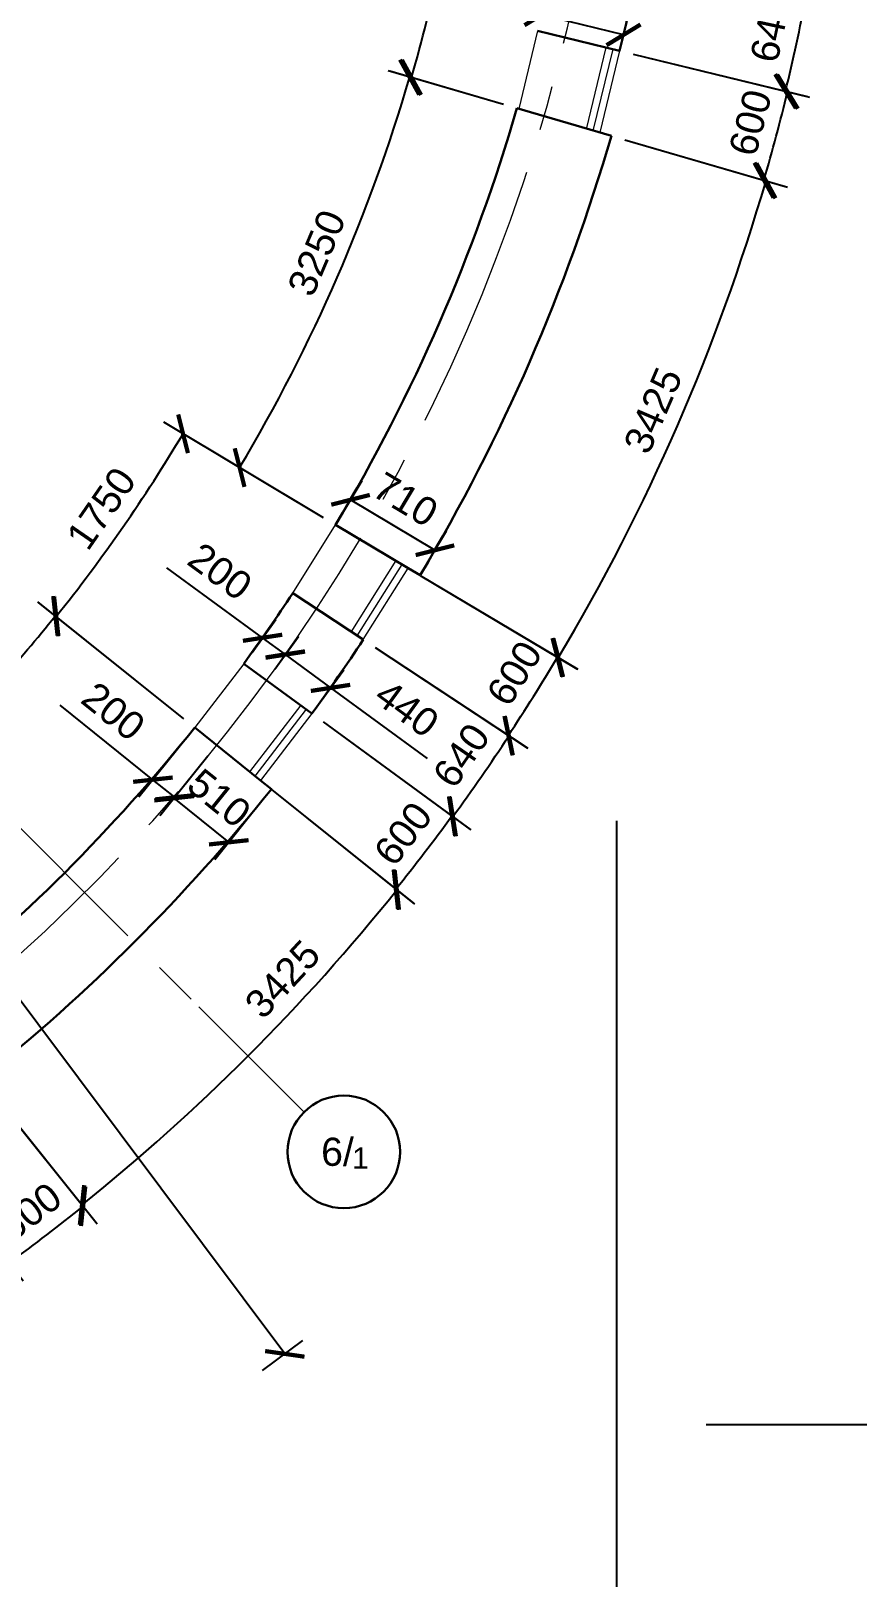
# Model space of a CAD drawing. Header units: millimetres. Extents: x -273 to 3634, y 3015 to 4572.
# Drawn here: x 3485.8 to 3544.5, y 3807.8 to 3917.7 of the extents above; entities that cross this region are included whole.
import ezdxf

# ---------------------------------------------------------------- set-up
doc = ezdxf.new("R2010")
doc.units = ezdxf.units.MM
doc.linetypes.add('CENTER2', pattern=[28.575, 19.05, -3.175, 3.175, -3.175])
doc.layers.add('@', color=250, linetype='Continuous', lineweight=60)
doc.styles.get("Standard").update_dxf_attribs({"font": 'arial.ttf', "height": 2})
doc.dimstyles.new('ISO-25', dxfattribs={"dimtxt": 2, "dimasz": 2, "dimexe": 1.6, "dimexo": 1, "dimgap": 1, "dimtad": 1, "dimdsep": 46, "dimtxsty": 'Standard', "dimblk": 'ARCHTICK', "dimcen": 2, "dimadec": 0, "dimazin": 0, "dimtfac": 1, "dimtmove": 0, "dimatfit": 3, "dimfxl": 1, "dimarcsym": 0})

# ---------------------------------------------------------------- blocks, each defined once
blk = doc.blocks.new('*D767')
at = {"layer": '@', "color": 0, "lineweight": -2, "transparency": 16777216}
blk.add_line((3399.43, 3947.68), (3416.87, 3947.68), dxfattribs=at)
blk.add_arc((3398.43, 3947.68), 16.84, 325.2223, 349.7777, dxfattribs=at)
at = {"layer": '@', "color": 0, "lineweight": 15, "transparency": 16777216}
for points in [[(3414.5, 3944.73), (3415.5, 3944.64), (3415.27, 3947.68)], [(3412.64, 3937.75), (3411.87, 3938.39), (3410.33, 3935.77)]]:
    blk.add_solid(points, dxfattribs=at)
at = {"layer": 'Defpoints', "color": 0, "lineweight": 15, "transparency": 16777216}
for p in [(2927.44, 3947.68), (3374.41, 3947.68), (3398.43, 3947.68), (3413.01, 3939.26), (3497.76, 3848.35)]:
    blk.add_point(p, dxfattribs=at)
at = {"layer": '@', "color": 0, "lineweight": 15, "transparency": 16777216, "insert": (3412.44, 3942.86), "char_height": 2, "attachment_point": 5, "rotation": 71.0262}
blk.add_mtext('45°', dxfattribs=at)
blk = doc.blocks.new('_ArchTick')
at = {"color": 0, "linetype": 'ByBlock', "lineweight": 15, "const_width": 0.15}
blk.add_lwpolyline([(-0.5, -0.5), (0.5, 0.5)], dxfattribs=at)
blk = doc.blocks.new('*D694')
at = {"layer": '@', "color": 0, "lineweight": -2, "transparency": 16777216}
for p, q in [((3567.6, 3878.68), (3588.89, 3878.68)), ((3587.29, 3878.68), (3587.29, 3818.68)), ((3533.81, 3818.68), (3588.89, 3818.68))]:
    blk.add_line(p, q, dxfattribs=at)
at = {"layer": 'Defpoints', "color": 0, "lineweight": 15, "transparency": 16777216}
for p in [(3566.6, 3878.68), (3532.81, 3818.68), (3587.29, 3818.68)]:
    blk.add_point(p, dxfattribs=at)
at = {"layer": '@', "color": 0, "lineweight": -2, "transparency": 16777216, "xscale": 2, "yscale": 2, "zscale": 2}
for p, rotation in [((3587.29, 3878.68), 90), ((3587.29, 3818.68), 270)]:
    blk.add_blockref('_ArchTick', p, dxfattribs=dict(at, rotation=rotation))
at = {"layer": '@', "color": 0, "lineweight": 15, "transparency": 16777216, "insert": (3585.27, 3849.48), "char_height": 2, "attachment_point": 5, "rotation": 90}
blk.add_mtext('6000', dxfattribs=at)
blk = doc.blocks.new('*D874')
at = {"layer": '@', "color": 0, "lineweight": -2, "transparency": 16777216}
for p, q in [((3311.01, 4081.1), (3305.72, 4088.15)), ((3309.41, 4079.9), (3312.29, 4082.06)), ((3503.87, 3823.69), (3311.01, 4081.1)), ((3502.28, 3822.5), (3505.15, 3824.65))]:
    blk.add_line(p, q, dxfattribs=at)
at = {"layer": 'Defpoints', "color": 0, "lineweight": 15, "transparency": 16777216}
for p in [(3308.61, 4079.3), (3503.87, 3823.69), (3501.48, 3821.9)]:
    blk.add_point(p, dxfattribs=at)
at = {"layer": '@', "color": 0, "lineweight": -2, "transparency": 16777216, "xscale": 2, "yscale": 2, "zscale": 2}
for p, rotation in [((3311.01, 4081.1), 126.8437671405722), ((3503.87, 3823.69), 306.8437671405722)]:
    blk.add_blockref('_ArchTick', p, dxfattribs=dict(at, rotation=rotation))
at = {"layer": '@', "color": 0, "lineweight": 15, "transparency": 16777216, "insert": (3309.26, 4086.79), "char_height": 2, "attachment_point": 5, "rotation": 306.8438}
blk.add_mtext('380', dxfattribs=at)
blk = doc.blocks.new('*D877')
at = {"layer": '@', "color": 0, "lineweight": -2, "transparency": 16777216}
blk.add_arc((3398.43, 3947.68), 19.98, 278.6121, 306.3879, dxfattribs=at)
at = {"layer": '@', "color": 0, "lineweight": 15, "transparency": 16777216}
for points in [[(3409.95, 3931.97), (3410.61, 3931.21), (3412.56, 3933.55)], [(3401.46, 3927.43), (3401.38, 3928.42), (3398.43, 3927.7)]]:
    blk.add_solid(points, dxfattribs=at)
at = {"layer": 'Defpoints', "color": 0, "lineweight": 15, "transparency": 16777216}
for p in [(3398.43, 4081.72), (3398.43, 3947.68), (3403.6, 3928.38), (3497.76, 3848.35), (3398.43, 3807.2)]:
    blk.add_point(p, dxfattribs=at)
at = {"layer": '@', "color": 0, "lineweight": 15, "transparency": 16777216, "insert": (3405.89, 3931.34), "char_height": 2, "attachment_point": 5, "rotation": 24.5413}
blk.add_mtext('45°', dxfattribs=at)
blk = doc.blocks.new('*D719')
at = {"layer": '@', "color": 0, "lineweight": -2, "transparency": 16777216}
blk.add_line((3496.69, 3868.8), (3486.32, 3877.12), dxfattribs=at)
blk.add_arc((3398.43, 3947.68), 114.31, 315, 321.2448, dxfattribs=at)
at = {"layer": 'Defpoints', "color": 0, "lineweight": 15, "transparency": 16777216}
for p in [(3398.43, 3947.68), (3482.14, 3869.84), (3497.47, 3868.17), (3502.15, 3864.42), (3514.95, 3831.15)]:
    blk.add_point(p, dxfattribs=at)
at = {"layer": '@', "color": 0, "lineweight": -2, "transparency": 16777216, "xscale": 2, "yscale": 2, "zscale": 2}
for p, rotation in [((3487.57, 3876.12), 51.24475999004351), ((3479.26, 3866.85), 225)]:
    blk.add_blockref('_ArchTick', p, dxfattribs=dict(at, rotation=rotation))
at = {"layer": '@', "color": 0, "lineweight": 15, "transparency": 16777216, "insert": (3482.5, 3873.24), "char_height": 2, "attachment_point": 5, "rotation": 48.4805}
blk.add_mtext('1625', dxfattribs=at)
blk = doc.blocks.new('*D720')
at = {"layer": '@', "color": 0, "lineweight": -2, "transparency": 16777216}
blk.add_line((3477.3, 3849.42), (3468.98, 3859.79), dxfattribs=at)
blk.add_arc((3398.43, 3947.68), 114.3, 308.7552, 315, dxfattribs=at)
at = {"layer": 'Defpoints', "color": 0, "lineweight": 15, "transparency": 16777216}
for p in [(3398.43, 3947.68), (3473.17, 3861.2), (3477.93, 3848.64), (3481.69, 3843.96), (3514.95, 3831.15)]:
    blk.add_point(p, dxfattribs=at)
at = {"layer": '@', "color": 0, "lineweight": -2, "transparency": 16777216, "xscale": 2, "yscale": 2, "zscale": 2}
for p, rotation in [((3479.25, 3866.85), 44.99999999999984), ((3469.98, 3858.54), 218.7552400099492)]:
    blk.add_blockref('_ArchTick', p, dxfattribs=dict(at, rotation=rotation))
at = {"layer": '@', "color": 0, "lineweight": 15, "transparency": 16777216, "insert": (3473.9, 3864.54), "char_height": 2, "attachment_point": 5, "rotation": 42.2319}
blk.add_mtext('1625', dxfattribs=at)
blk = doc.blocks.new('*D738')
at = {"layer": '@', "color": 0, "lineweight": -2, "transparency": 16777216}
for p, q in [((3527.43, 3861.56), (3527.43, 3763.48)), ((3467.43, 3766.08), (3467.43, 3766.68)), ((3527.43, 3765.08), (3467.43, 3765.08))]:
    blk.add_line(p, q, dxfattribs=at)
at = {"layer": 'Defpoints', "color": 0, "lineweight": 15, "transparency": 16777216}
for p in [(3527.43, 3862.56), (3467.43, 3765.08), (3467.43, 3765.08)]:
    blk.add_point(p, dxfattribs=at)
at = {"layer": '@', "color": 0, "lineweight": -2, "transparency": 16777216, "xscale": 2, "yscale": 2, "zscale": 2, "rotation": 180}
blk.add_blockref('_ArchTick', (3467.43, 3765.08), dxfattribs=at)
at = {"layer": '@', "color": 0, "lineweight": -2, "transparency": 16777216, "xscale": 2, "yscale": 2, "zscale": 2}
blk.add_blockref('_ArchTick', (3527.43, 3765.08), dxfattribs=at)
at = {"layer": '@', "color": 0, "lineweight": 15, "transparency": 16777216, "insert": (3497.52, 3767.1), "char_height": 2, "attachment_point": 5}
blk.add_mtext('6000', dxfattribs=at)
blk = doc.blocks.new('*D739')
at = {"layer": '@', "color": 0, "lineweight": -2, "transparency": 16777216}
for p, q in [((3502.93, 3863.79), (3513.08, 3855.64)), ((3482.31, 3843.18), (3490.47, 3833.02))]:
    blk.add_line(p, q, dxfattribs=at)
blk.add_arc((3398.43, 3947.68), 145.42, 308.7552, 321.2448, dxfattribs=at)
at = {"layer": 'Defpoints', "color": 0, "lineweight": 15, "transparency": 16777216}
for p in [(3497.47, 3868.17), (3502.15, 3864.42), (3477.93, 3848.64), (3481.69, 3843.96), (3497.46, 3841.18)]:
    blk.add_point(p, dxfattribs=at)
at = {"layer": '@', "color": 0, "lineweight": -2, "transparency": 16777216, "xscale": 2, "yscale": 2, "zscale": 2}
for p, rotation in [((3511.83, 3856.64), 51.24475999005599), ((3489.46, 3834.27), 218.7552400099613)]:
    blk.add_blockref('_ArchTick', p, dxfattribs=dict(at, rotation=rotation))
at = {"layer": '@', "color": 0, "lineweight": 15, "transparency": 16777216, "insert": (3503.71, 3850.31), "char_height": 2, "attachment_point": 5, "rotation": 47.2389}
blk.add_mtext('3425', dxfattribs=at)
blk = doc.blocks.new('*D741')
at = {"layer": '@', "color": 0, "lineweight": -2, "transparency": 16777216}
for p, q in [((3482.31, 3843.18), (3490.54, 3832.93)), ((3477.52, 3839.51), (3485.28, 3828.89))]:
    blk.add_line(p, q, dxfattribs=at)
blk.add_arc((3398.43, 3947.68), 145.55, 306.1731, 308.7552, dxfattribs=at)
at = {"layer": 'Defpoints', "color": 0, "lineweight": 15, "transparency": 16777216}
for p in [(3477.93, 3848.64), (3473.39, 3845.16), (3481.69, 3843.96), (3476.93, 3840.31), (3486.09, 3831.49)]:
    blk.add_point(p, dxfattribs=at)
at = {"layer": '@', "color": 0, "lineweight": -2, "transparency": 16777216, "xscale": 2, "yscale": 2, "zscale": 2}
for p, rotation in [((3489.54, 3834.18), 38.75524000994753), ((3484.33, 3830.19), 216.173146530956)]:
    blk.add_blockref('_ArchTick', p, dxfattribs=dict(at, rotation=rotation))
at = {"layer": '@', "color": 0, "lineweight": 15, "transparency": 16777216, "insert": (3485.77, 3833.79), "char_height": 2, "attachment_point": 5, "rotation": 37.4866}
blk.add_mtext('600', dxfattribs=at)
blk = doc.blocks.new('*D889')
at = {"layer": '@', "color": 0, "lineweight": -2, "transparency": 16777216}
for p, q in [((3506.62, 3883.09), (3495.27, 3889.87)), ((3496.69, 3868.8), (3486.38, 3877.07))]:
    blk.add_line(p, q, dxfattribs=at)
blk.add_arc((3398.43, 3947.68), 114.38, 321.2448, 329.1657, dxfattribs=at)
at = {"layer": 'Defpoints', "color": 0, "lineweight": 15, "transparency": 16777216}
for p in [(3507.48, 3882.58), (3490.83, 3880.26), (3512.63, 3879.51), (3497.47, 3868.17), (3502.15, 3864.42)]:
    blk.add_point(p, dxfattribs=at)
at = {"layer": '@', "color": 0, "lineweight": -2, "transparency": 16777216, "xscale": 2, "yscale": 2, "zscale": 2}
for p, rotation in [((3496.64, 3889.05), 59.16568598296306), ((3487.63, 3876.07), 231.2447599900494)]:
    blk.add_blockref('_ArchTick', p, dxfattribs=dict(at, rotation=rotation))
at = {"layer": '@', "color": 0, "lineweight": 15, "transparency": 16777216, "insert": (3490.83, 3883.75), "char_height": 2, "attachment_point": 5, "rotation": 55.3217}
blk.add_mtext('1750', dxfattribs=at)
blk = doc.blocks.new('*D748')
at = {"layer": '@', "color": 0, "lineweight": -2, "transparency": 16777216}
for p, q in [((3494.5, 3864.48), (3487.91, 3869.77)), ((3496.84, 3867.39), (3493.5, 3863.23)), ((3498.4, 3866.14), (3495.06, 3861.98)), ((3496.06, 3863.23), (3494.5, 3864.48))]:
    blk.add_line(p, q, dxfattribs=at)
at = {"layer": 'Defpoints', "color": 0, "lineweight": 15, "transparency": 16777216}
for p in [(3497.47, 3868.17), (3499.03, 3866.92), (3496.06, 3863.23)]:
    blk.add_point(p, dxfattribs=at)
at = {"layer": '@', "color": 0, "lineweight": -2, "transparency": 16777216, "xscale": 2, "yscale": 2, "zscale": 2}
for p, rotation in [((3494.5, 3864.48), 141.2447599900529), ((3496.06, 3863.23), 321.2447599900529)]:
    blk.add_blockref('_ArchTick', p, dxfattribs=dict(at, rotation=rotation))
at = {"layer": '@', "color": 0, "lineweight": 15, "transparency": 16777216, "insert": (3491.69, 3869.33), "char_height": 2, "attachment_point": 5, "rotation": 321.2448}
blk.add_mtext('200', dxfattribs=at)
blk = doc.blocks.new('*D890')
at = {"layer": '@', "color": 0, "lineweight": -2, "transparency": 16777216}
for p, q in [((3519.41, 3912.45), (3511.21, 3914.84)), ((3506.62, 3883.09), (3499.29, 3887.47))]:
    blk.add_line(p, q, dxfattribs=at)
blk.add_arc((3398.43, 3947.68), 119.06, 329.1657, 343.7675, dxfattribs=at)
at = {"layer": 'Defpoints', "color": 0, "lineweight": 15, "transparency": 16777216}
for p in [(3520.37, 3912.17), (3527.08, 3910.22), (3505.47, 3895.54), (3507.48, 3882.58), (3512.63, 3879.51)]:
    blk.add_point(p, dxfattribs=at)
at = {"layer": '@', "color": 0, "lineweight": -2, "transparency": 16777216, "xscale": 2, "yscale": 2, "zscale": 2}
for p, rotation in [((3512.74, 3914.39), 73.76745677198917), ((3500.66, 3886.65), 239.165685982975)]:
    blk.add_blockref('_ArchTick', p, dxfattribs=dict(at, rotation=rotation))
at = {"layer": '@', "color": 0, "lineweight": 15, "transparency": 16777216, "insert": (3506.14, 3901.9), "char_height": 2, "attachment_point": 5, "rotation": 66.9747}
blk.add_mtext('3250', dxfattribs=at)
blk = doc.blocks.new('*D891')
at = {"layer": '@', "color": 0, "lineweight": -2, "transparency": 16777216}
for p, q in [((3528.04, 3909.94), (3539.6, 3906.58)), ((3513.49, 3878.99), (3524.68, 3872.32))]:
    blk.add_line(p, q, dxfattribs=at)
blk.add_arc((3398.43, 3947.68), 145.43, 329.1657, 343.7675, dxfattribs=at)
at = {"layer": 'Defpoints', "color": 0, "lineweight": 15, "transparency": 16777216}
for p in [(3520.37, 3912.17), (3527.08, 3910.22), (3529.18, 3884), (3507.48, 3882.58), (3512.63, 3879.51)]:
    blk.add_point(p, dxfattribs=at)
at = {"layer": '@', "color": 0, "lineweight": -2, "transparency": 16777216, "xscale": 2, "yscale": 2, "zscale": 2}
for p, rotation in [((3538.06, 3907.02), 73.76745677199547), ((3523.3, 3873.14), 239.1656859829754)]:
    blk.add_blockref('_ArchTick', p, dxfattribs=dict(at, rotation=rotation))
at = {"layer": '@', "color": 0, "lineweight": 15, "transparency": 16777216, "insert": (3530.04, 3890.71), "char_height": 2, "attachment_point": 5, "rotation": 66.5959}
blk.add_mtext('3425', dxfattribs=at)
blk = doc.blocks.new('*D892')
at = {"layer": '@', "color": 0, "lineweight": -2, "transparency": 16777216}
for p, q in [((3513.49, 3878.99), (3524.62, 3872.35)), ((3510.28, 3873.88), (3521.09, 3866.74))]:
    blk.add_line(p, q, dxfattribs=at)
blk.add_arc((3398.43, 3947.68), 145.36, 326.5818, 329.1657, dxfattribs=at)
at = {"layer": 'Defpoints', "color": 0, "lineweight": 15, "transparency": 16777216}
for p in [(3507.48, 3882.58), (3512.63, 3879.51), (3504.43, 3877.73), (3509.44, 3874.43), (3520.95, 3869.45)]:
    blk.add_point(p, dxfattribs=at)
at = {"layer": '@', "color": 0, "lineweight": -2, "transparency": 16777216, "xscale": 2, "yscale": 2, "zscale": 2}
for p, rotation in [((3523.24, 3873.17), 59.1656859829785), ((3519.76, 3867.62), 236.5818184904634)]:
    blk.add_blockref('_ArchTick', p, dxfattribs=dict(at, rotation=rotation))
at = {"layer": '@', "color": 0, "lineweight": 15, "transparency": 16777216, "insert": (3520.19, 3872.04), "char_height": 2, "attachment_point": 5, "rotation": 58.1513}
blk.add_mtext('600', dxfattribs=at)
blk = doc.blocks.new('*D893')
at = {"layer": '@', "color": 0, "lineweight": -2, "transparency": 16777216}
for p, q in [((3510.28, 3873.88), (3521.13, 3866.71)), ((3506.6, 3868.59), (3517.1, 3860.91))]:
    blk.add_line(p, q, dxfattribs=at)
blk.add_arc((3398.43, 3947.68), 145.41, 323.8269, 326.5818, dxfattribs=at)
at = {"layer": 'Defpoints', "color": 0, "lineweight": 15, "transparency": 16777216}
for p in [(3504.43, 3877.73), (3509.44, 3874.43), (3500.95, 3872.72), (3505.79, 3869.18), (3517.17, 3863.75)]:
    blk.add_point(p, dxfattribs=at)
at = {"layer": '@', "color": 0, "lineweight": -2, "transparency": 16777216, "xscale": 2, "yscale": 2, "zscale": 2}
for p, rotation in [((3519.79, 3867.59), 56.58181849045942), ((3515.81, 3861.85), 233.8268534690493)]:
    blk.add_blockref('_ArchTick', p, dxfattribs=dict(at, rotation=rotation))
at = {"layer": '@', "color": 0, "lineweight": 15, "transparency": 16777216, "insert": (3516.42, 3866.2), "char_height": 2, "attachment_point": 5, "rotation": 55.3742}
blk.add_mtext('640', dxfattribs=at)
blk = doc.blocks.new('*D894')
at = {"layer": '@', "color": 0, "lineweight": -2, "transparency": 16777216}
for p, q in [((3507.99, 3883.44), (3509.36, 3885.74)), ((3514.54, 3880.78), (3508.54, 3884.36)), ((3513.99, 3879.86), (3515.36, 3882.15))]:
    blk.add_line(p, q, dxfattribs=at)
at = {"layer": 'Defpoints', "color": 0, "lineweight": 15, "transparency": 16777216}
for p in [(3508.54, 3884.36), (3507.48, 3882.58), (3513.48, 3879)]:
    blk.add_point(p, dxfattribs=at)
at = {"layer": '@', "color": 0, "lineweight": -2, "transparency": 16777216, "xscale": 2, "yscale": 2, "zscale": 2}
for p, rotation in [((3508.54, 3884.36), 149.1656859829778), ((3514.54, 3880.78), 329.1656859829778)]:
    blk.add_blockref('_ArchTick', p, dxfattribs=dict(at, rotation=rotation))
at = {"layer": '@', "color": 0, "lineweight": 15, "transparency": 16777216, "insert": (3512.45, 3884.38), "char_height": 2, "attachment_point": 5, "rotation": 329.1657}
blk.add_mtext('710', dxfattribs=at)
blk = doc.blocks.new('*D753')
at = {"layer": '@', "color": 0, "lineweight": -2, "transparency": 16777216}
for p, q in [((3502.29, 3874.56), (3495.48, 3879.54)), ((3501.54, 3873.52), (3503.24, 3875.85)), ((3503.91, 3873.38), (3502.29, 3874.56)), ((3503.15, 3872.34), (3504.85, 3874.67))]:
    blk.add_line(p, q, dxfattribs=at)
at = {"layer": 'Defpoints', "color": 0, "lineweight": 15, "transparency": 16777216}
for p in [(3502.29, 3874.56), (3500.95, 3872.72), (3502.56, 3871.54)]:
    blk.add_point(p, dxfattribs=at)
at = {"layer": '@', "color": 0, "lineweight": -2, "transparency": 16777216, "xscale": 2, "yscale": 2, "zscale": 2}
for p, rotation in [((3502.29, 3874.56), 143.8268534685454), ((3503.91, 3873.38), 323.8268534685454)]:
    blk.add_blockref('_ArchTick', p, dxfattribs=dict(at, rotation=rotation))
at = {"layer": '@', "color": 0, "lineweight": 15, "transparency": 16777216, "insert": (3499.27, 3879.27), "char_height": 2, "attachment_point": 5, "rotation": 323.8269}
blk.add_mtext('200', dxfattribs=at)
blk = doc.blocks.new('*D754')
at = {"layer": '@', "color": 0, "lineweight": -2, "transparency": 16777216}
for p, q in [((3503.15, 3872.34), (3504.84, 3874.65)), ((3503.9, 3873.36), (3507.12, 3871)), ((3506.38, 3869.98), (3508.07, 3872.29)), ((3507.12, 3871), (3513.98, 3865.99))]:
    blk.add_line(p, q, dxfattribs=at)
at = {"layer": 'Defpoints', "color": 0, "lineweight": 15, "transparency": 16777216}
for p in [(3503.9, 3873.36), (3502.56, 3871.54), (3505.79, 3869.18)]:
    blk.add_point(p, dxfattribs=at)
at = {"layer": '@', "color": 0, "lineweight": -2, "transparency": 16777216, "xscale": 2, "yscale": 2, "zscale": 2}
for p, rotation in [((3503.9, 3873.36), 143.8268534693039), ((3507.12, 3871), 323.826853469304)]:
    blk.add_blockref('_ArchTick', p, dxfattribs=dict(at, rotation=rotation))
at = {"layer": '@', "color": 0, "lineweight": 15, "transparency": 16777216, "insert": (3512.55, 3869.53), "char_height": 2, "attachment_point": 5, "rotation": 323.8269}
blk.add_mtext('440', dxfattribs=at)
blk = doc.blocks.new('*D755')
at = {"layer": '@', "color": 0, "lineweight": -2, "transparency": 16777216}
for p, q in [((3506.6, 3868.59), (3517.04, 3860.95)), ((3502.93, 3863.79), (3513.01, 3855.7))]:
    blk.add_line(p, q, dxfattribs=at)
blk.add_arc((3398.43, 3947.68), 145.33, 321.2448, 323.8269, dxfattribs=at)
at = {"layer": 'Defpoints', "color": 0, "lineweight": 15, "transparency": 16777216}
for p in [(3500.95, 3872.72), (3505.79, 3869.18), (3497.47, 3868.17), (3502.15, 3864.42), (3513.12, 3858.41)]:
    blk.add_point(p, dxfattribs=at)
at = {"layer": '@', "color": 0, "lineweight": -2, "transparency": 16777216, "xscale": 2, "yscale": 2, "zscale": 2}
for p, rotation in [((3515.75, 3861.9), 53.82685346905186), ((3511.76, 3856.7), 231.2447599900654)]:
    blk.add_blockref('_ArchTick', p, dxfattribs=dict(at, rotation=rotation))
at = {"layer": '@', "color": 0, "lineweight": 15, "transparency": 16777216, "insert": (3512.28, 3860.64), "char_height": 2, "attachment_point": 5, "rotation": 52.6023}
blk.add_mtext('600', dxfattribs=at)
blk = doc.blocks.new('*D756')
at = {"layer": '@', "color": 0, "lineweight": -2, "transparency": 16777216}
for p, q in [((3498.4, 3866.14), (3495, 3861.91)), ((3499.89, 3860.03), (3496, 3863.16)), ((3502.29, 3863.02), (3498.89, 3858.79))]:
    blk.add_line(p, q, dxfattribs=at)
at = {"layer": 'Defpoints', "color": 0, "lineweight": 15, "transparency": 16777216}
for p in [(3499.03, 3866.92), (3496, 3863.16), (3502.92, 3863.8)]:
    blk.add_point(p, dxfattribs=at)
at = {"layer": '@', "color": 0, "lineweight": -2, "transparency": 16777216, "xscale": 2, "yscale": 2, "zscale": 2}
for p, rotation in [((3496, 3863.16), 141.2447599900535), ((3499.89, 3860.03), 321.2447599900535)]:
    blk.add_blockref('_ArchTick', p, dxfattribs=dict(at, rotation=rotation))
at = {"layer": '@', "color": 0, "lineweight": 15, "transparency": 16777216, "insert": (3499.21, 3863.17), "char_height": 2, "attachment_point": 5, "rotation": 321.2448}
blk.add_mtext('510', dxfattribs=at)
blk = doc.blocks.new('*D895')
at = {"layer": '@', "color": 0, "lineweight": -2, "transparency": 16777216}
for p, q in [((3523.08, 3929.32), (3514.76, 3930.54)), ((3519.41, 3912.45), (3511.33, 3914.81))]:
    blk.add_line(p, q, dxfattribs=at)
blk.add_arc((3398.43, 3947.68), 119.19, 343.7675, 351.6224, dxfattribs=at)
at = {"layer": 'Defpoints', "color": 0, "lineweight": 15, "transparency": 16777216}
for p in [(3524.07, 3929.17), (3530.99, 3928.15), (3514.27, 3919.62), (3520.37, 3912.17), (3527.08, 3910.22)]:
    blk.add_point(p, dxfattribs=at)
at = {"layer": '@', "color": 0, "lineweight": -2, "transparency": 16777216, "xscale": 2, "yscale": 2, "zscale": 2}
for p, rotation in [((3516.35, 3930.31), 81.62239039626766), ((3512.87, 3914.36), 253.7674567719899)]:
    blk.add_blockref('_ArchTick', p, dxfattribs=dict(at, rotation=rotation))
at = {"layer": '@', "color": 0, "lineweight": 15, "transparency": 16777216, "insert": (3513.16, 3923.88), "char_height": 2, "attachment_point": 5, "rotation": 78.2843}
blk.add_mtext('1750', dxfattribs=at)
blk = doc.blocks.new('*D897')
at = {"layer": '@', "color": 0, "lineweight": -2, "transparency": 16777216}
for p, q in [((3529.99, 3922.25), (3542.49, 3919.83)), ((3528.63, 3916.01), (3541, 3913.01))]:
    blk.add_line(p, q, dxfattribs=at)
blk.add_arc((3398.43, 3947.68), 145.13, 346.3332, 349.061, dxfattribs=at)
at = {"layer": 'Defpoints', "color": 0, "lineweight": 15, "transparency": 16777216}
for p in [(3523.12, 3923.58), (3529.01, 3922.44), (3521.83, 3917.67), (3527.66, 3916.25), (3539.97, 3915.63)]:
    blk.add_point(p, dxfattribs=at)
at = {"layer": '@', "color": 0, "lineweight": -2, "transparency": 16777216, "xscale": 2, "yscale": 2, "zscale": 2}
for p, rotation in [((3540.92, 3920.14), 79.0609832291227), ((3539.45, 3913.39), 256.3331624998882)]:
    blk.add_blockref('_ArchTick', p, dxfattribs=dict(at, rotation=rotation))
at = {"layer": '@', "color": 0, "lineweight": 15, "transparency": 16777216, "insert": (3538.38, 3917.79), "char_height": 2, "attachment_point": 5, "rotation": 77.9456}
blk.add_mtext('640', dxfattribs=at)
blk = doc.blocks.new('*D898')
at = {"layer": '@', "color": 0, "lineweight": -2, "transparency": 16777216}
for p, q in [((3528.63, 3916.01), (3541.15, 3912.97)), ((3528.04, 3909.94), (3539.45, 3906.62))]:
    blk.add_line(p, q, dxfattribs=at)
blk.add_arc((3398.43, 3947.68), 145.28, 343.7675, 346.3332, dxfattribs=at)
at = {"layer": 'Defpoints', "color": 0, "lineweight": 15, "transparency": 16777216}
for p in [(3521.83, 3917.67), (3527.66, 3916.25), (3520.37, 3912.17), (3527.08, 3910.22), (3538.51, 3909.15)]:
    blk.add_point(p, dxfattribs=at)
at = {"layer": '@', "color": 0, "lineweight": -2, "transparency": 16777216, "xscale": 2, "yscale": 2, "zscale": 2}
for p, rotation in [((3539.59, 3913.35), 76.33316249988242), ((3537.92, 3907.07), 253.7674567719901)]:
    blk.add_blockref('_ArchTick', p, dxfattribs=dict(at, rotation=rotation))
at = {"layer": '@', "color": 0, "lineweight": 15, "transparency": 16777216, "insert": (3536.95, 3911.15), "char_height": 2, "attachment_point": 5, "rotation": 75.2297}
blk.add_mtext('600', dxfattribs=at)
blk = doc.blocks.new('*D899')
at = {"layer": '@', "color": 0, "lineweight": -2, "transparency": 16777216}
for p, q in [((3522.07, 3918.64), (3522.49, 3920.36)), ((3527.9, 3917.22), (3528.32, 3918.95)), ((3527.94, 3917.39), (3522.11, 3918.81))]:
    blk.add_line(p, q, dxfattribs=at)
at = {"layer": 'Defpoints', "color": 0, "lineweight": 15, "transparency": 16777216}
for p in [(3522.11, 3918.81), (3521.83, 3917.67), (3527.66, 3916.25)]:
    blk.add_point(p, dxfattribs=at)
at = {"layer": '@', "color": 0, "lineweight": -2, "transparency": 16777216, "xscale": 2, "yscale": 2, "zscale": 2}
for p, rotation in [((3522.11, 3918.81), 166.3331624998531), ((3527.94, 3917.39), 346.3331624998532)]:
    blk.add_blockref('_ArchTick', p, dxfattribs=dict(at, rotation=rotation))
at = {"layer": '@', "color": 0, "lineweight": 15, "transparency": 16777216, "insert": (3525.5, 3920.07), "char_height": 2, "attachment_point": 5, "rotation": 346.3332}
blk.add_mtext('640', dxfattribs=at)

msp = doc.modelspace()

# ---------------------------------------------------------------- linework, layer by layer
at = {"layer": '@', "color": 0, "linetype": 'CENTER2', "lineweight": 15}
msp.add_line((3398.429, 3947.676), (3497.757, 3848.348), dxfattribs=at)
at = {"layer": '@', "color": 0, "lineweight": 15}
for p, q in [((3521.833, 3917.669), (3520.488, 3912.139)), ((3526.691, 3916.488), (3525.283, 3910.697)), ((3527.177, 3916.369), (3525.769, 3910.578)), ((3527.663, 3916.251), (3526.255, 3910.46)), ((3504.432, 3877.731), (3507.478, 3882.581)), ((3508.594, 3874.959), (3511.783, 3880.038)), ((3509.017, 3874.693), (3512.206, 3879.772)), ((3509.44, 3874.427), (3512.63, 3879.506)), ((3500.948, 3872.717), (3497.467, 3868.175)), ((3504.998, 3869.784), (3501.352, 3865.027)), ((3505.395, 3869.48), (3501.749, 3864.723)), ((3505.791, 3869.176), (3502.146, 3864.419)), ((3497.757, 3848.348), (3505.235, 3840.87))]:
    msp.add_line(p, q, dxfattribs=at)
at = {"layer": '@', "color": 0, "lineweight": 30}
for p, q in [((3527.663, 3916.251), (3521.833, 3917.669)), ((3527.076, 3910.221), (3520.366, 3912.175)), ((3512.63, 3879.506), (3507.478, 3882.581)), ((3512.63, 3879.506), (3513.478, 3878.999)), ((3509.44, 3874.427), (3504.432, 3877.731)), ((3505.791, 3869.176), (3500.948, 3872.717)), ((3502.146, 3864.419), (3497.467, 3868.175)), ((3502.146, 3864.419), (3502.917, 3863.8))]:
    msp.add_line(p, q, dxfattribs=at)
msp.add_circle((3508.064, 3838.041), 4, dxfattribs=at)
at = {"layer": '@', "color": 0, "linetype": 'CENTER2', "lineweight": 15}
msp.add_arc((3398.429, 3947.676), 129, 270, 147.66397, dxfattribs=at)
at = {"layer": '@', "color": 0, "lineweight": 30}
for radius, start, end in [(133, 346.33316, 349.06098), (127, 329.16569, 343.76746), (133.988, 329.16569, 343.76746), (127, 323.82685, 326.58182), (133, 323.82685, 326.58182), (127, 308.75524, 321.24476), (133.988, 308.75524, 321.24476)]:
    msp.add_arc((3398.429, 3947.676), radius, start, end, dxfattribs=at)

# ---------------------------------------------------------------- texts
at = {"layer": '@', "color": 0, "lineweight": 15}
for s, height, p in [('6/', 2, (3506.449, 3837.047)), ('1', 1.5, (3508.66, 3836.853))]:
    msp.add_text(s, height=height, dxfattribs=at).set_placement(p)

# ---------------------------------------------------------------- dimensions: what is measured, and where the dimension line sits
for base, p1, p2, angle, text, picture, middle, dimtype in [((3503.874, 3823.695), (3308.607, 4079.299), (3501.475, 3821.897), 306.84377, '380', '*D874', (3307.645, 4085.582), 161), ((3522.11, 3918.81), (3527.663, 3916.251), (3521.833, 3917.669), 166.33316, '640', '*D899', (3525.026, 3918.101), 161), ((3508.541, 3884.363), (3513.478, 3878.999), (3507.478, 3882.581), 149.16569, '710', '*D894', (3511.418, 3882.646), 161), ((3502.294, 3874.557), (3502.562, 3871.537), (3500.948, 3872.717), 143.82685, '200', '*D753', (3498.077, 3877.64), 161), ((3587.289, 3818.676), (3566.597, 3878.676), (3532.81, 3818.676), 90, '6000', '*D694', (3587.289, 3849.48), 160), ((3503.895, 3873.36), (3505.791, 3869.176), (3502.562, 3871.537), 143.82685, '440', '*D754', (3511.359, 3867.902), 161), ((3496.061, 3863.228), (3497.467, 3868.175), (3499.027, 3866.923), 321.24476, '200', '*D748', (3490.428, 3867.749), 161), ((3496.003, 3863.156), (3502.917, 3863.8), (3499.027, 3866.923), 141.24476, '510', '*D756', (3497.948, 3861.594), 161)]:
    dim = msp.add_linear_dim(base=base, p1=p1, p2=p2, angle=angle, text=text, dimstyle='ISO-25', dxfattribs=at)
    dim.commit()
    dim.dimension.update_dxf_attribs({"geometry": picture, "text_midpoint": middle, "dimtype": dimtype})
for base, line2, picture, middle in [((3403.599, 3928.379), ((3398.429, 4081.718), (3398.429, 3807.205)), '*D877', (3406.727, 3929.503)), ((3413.01, 3939.257), ((2927.438, 3947.676), (3374.415, 3947.676)), '*D767', (3414.351, 3942.202))]:
    dim = msp.add_angular_dim_2l(base=base, line1=((3398.429, 3947.676), (3497.757, 3848.348)), line2=line2, dimstyle='ISO-25', override={"dimasz": 3, "dimsah": 1}, dxfattribs=at)
    dim.commit()
    dim.dimension.update_dxf_attribs({"geometry": picture, "text_midpoint": middle, "dimtype": 162})
for base, line1, line2, text, picture, middle in [((3482.141, 3869.836), ((3398.429, 3947.676), (3514.952, 3831.153)), ((3502.146, 3864.419), (3497.467, 3868.175)), '1625', '*D719', (3484.016, 3871.903)), ((3473.173, 3861.197), ((3481.686, 3843.959), (3477.93, 3848.638)), ((3398.429, 3947.676), (3514.952, 3831.153)), '1625', '*D720', (3475.256, 3863.042)), ((3514.269, 3919.621), ((3530.987, 3928.154), (3524.074, 3929.172)), ((3527.076, 3910.221), (3520.366, 3912.175)), '1750', '*D895', (3515.135, 3923.474)), ((3539.974, 3915.628), ((3527.663, 3916.251), (3521.833, 3917.669)), ((3529.012, 3922.437), (3523.121, 3923.576)), '640', '*D897', (3540.357, 3917.367)), ((3538.506, 3909.152), ((3527.076, 3910.221), (3520.366, 3912.175)), ((3527.663, 3916.251), (3521.833, 3917.669)), '600', '*D898', (3538.906, 3910.638)), ((3505.47, 3895.545), ((3512.63, 3879.506), (3507.478, 3882.581)), ((3527.076, 3910.221), (3520.366, 3912.175)), '3250', '*D890', (3508.005, 3901.107)), ((3529.176, 3884), ((3527.076, 3910.221), (3520.366, 3912.175)), ((3512.63, 3879.506), (3507.478, 3882.581)), '3425', '*D891', (3531.892, 3889.91)), ((3490.831, 3880.258), ((3502.146, 3864.419), (3497.467, 3868.175)), ((3512.63, 3879.506), (3507.478, 3882.581)), '1750', '*D889', (3492.492, 3882.596)), ((3520.946, 3869.453), ((3509.44, 3874.427), (3504.432, 3877.731)), ((3512.63, 3879.506), (3507.478, 3882.581)), '600', '*D892', (3521.903, 3870.973)), ((3517.166, 3863.746), ((3505.791, 3869.176), (3500.948, 3872.717)), ((3509.44, 3874.427), (3504.432, 3877.731)), '640', '*D893', (3518.08, 3865.055)), ((3513.118, 3858.41), ((3502.146, 3864.419), (3497.467, 3868.175)), ((3505.791, 3869.176), (3500.948, 3872.717)), '600', '*D755', (3513.888, 3859.408)), ((3497.456, 3841.178), ((3481.686, 3843.959), (3477.93, 3848.638)), ((3502.146, 3864.419), (3497.467, 3868.175)), '3425', '*D739', (3505.198, 3848.941)), ((3486.089, 3831.49), ((3476.929, 3840.313), (3473.388, 3845.157)), ((3481.686, 3843.959), (3477.93, 3848.638)), '600', '*D741', (3487.004, 3832.187))]:
    dim = msp.add_angular_dim_2l(base=base, line1=line1, line2=line2, text=text, dimstyle='ISO-25', dxfattribs=at)
    dim.commit()
    dim.dimension.update_dxf_attribs({"geometry": picture, "text_midpoint": middle, "dimtype": 162})
dim = msp.add_linear_dim(base=(3467.429, 3765.08), p1=(3527.429, 3862.557), p2=(3467.429, 3765.08), text='6000', dimstyle='ISO-25', dxfattribs=at)
dim.commit()
dim.dimension.update_dxf_attribs({"geometry": '*D738', "text_midpoint": (3497.522, 3765.08), "dimtype": 160})

doc.saveas('drawing.dxf')
